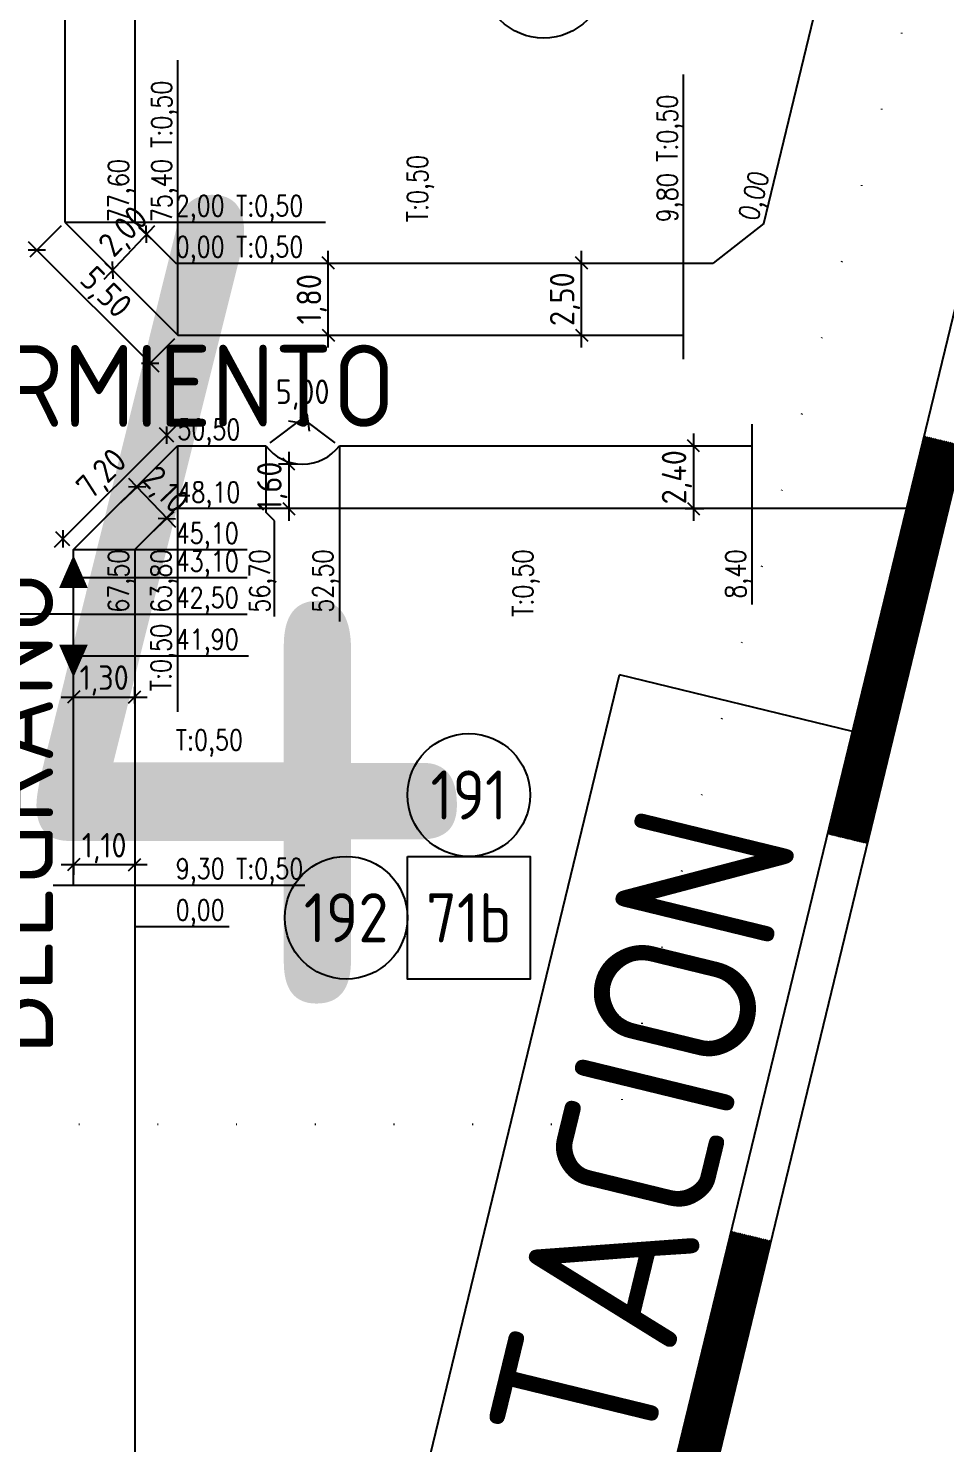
# Model space of a CAD drawing. Extents: x -48 to 13651, y -112 to 3468.
# Drawn here: x 2019.2 to 2131.4, y 1224.9 to 1397.8 of the extents above; entities that cross this region are included whole.
import ezdxf
from ezdxf.enums import TextEntityAlignment as Align

# ---------------------------------------------------------------- set-up
doc = ezdxf.new("R2010")
doc.units = 0
doc.header["$LTSCALE"] = 6
doc.header["$MEASUREMENT"] = 0
doc.linetypes.add('DOT2', pattern=[3.175, 0, -3.175])
doc.linetypes.add('HIDDEN', pattern=[0.375, 0.25, -0.125])
doc.layers.get('0').update_dxf_attribs({"linetype": 'CONTINUOUS'})
doc.layers.get('DEFPOINTS').update_dxf_attribs({"linetype": 'CONTINUOUS'})
for name, color, linetype in [('50', 41, 'CONTINUOUS'), ('63', 171, 'CONTINUOUS'), ('CAS', 7, 'CONTINUOUS'), ('CAÑERIA SIN CROQUIS', 210, 'HIDDEN'), ('COTA', 2, 'CONTINUOUS'), ('MANZANAS', 7, 'CONTINUOUS'), ('NUMERO-CROQUIS', 13, 'CONTINUOUS'), ('NUMERO-MANZANA', 4, 'CONTINUOUS'), ('PROGRESIVA', 60, 'CONTINUOUS'), ('RADIO', 4, 'DOT2'), ('REDUCCIONES', 13, 'CONTINUOUS')]:
    doc.layers.add(name, color=color, linetype=linetype)
doc.layers.add('ATENCION', color=7, linetype='CONTINUOUS', plot=False)
doc.styles.add('ABADIMTCONDE', font='isocp.shx')
doc.styles.add('GEOSLAB703LTBT', font='isocp.shx', dxfattribs={"width": 0.9, "height": 8})
doc.styles.add('ROMANS', font='romans.shx', dxfattribs={"width": 0.8, "height": 2.5})
doc.dimstyles.new('COTA02', dxfattribs={"dimtxt": 3, "dimasz": 1.5, "dimexe": 1.25, "dimexo": 0.625, "dimgap": 0.3, "dimtad": 1, "dimtoh": 1, "dimdsep": 46, "dimlunit": 6, "dimtxsty": 'ABADIMTCONDE', "dimblk1": 'OBLIQUE', "dimblk2": 'OBLIQUE', "dimsah": 1, "dimcen": 2.5, "dimdle": 1.5, "dimclrd": 60, "dimclre": 60, "dimclrt": 256, "dimadec": 0, "dimazin": 0, "dimtfac": 1, "dimtix": 1, "dimtofl": 0, "dimtmove": 0, "dimatfit": 0, "dimldrblk": 'OBLIQUE', "dimfxl": 1, "dimtolj": 1, "dimtzin": 0, "dimarcsym": 0})

# ---------------------------------------------------------------- blocks, each defined once
blk = doc.blocks.new('CUPLARED')
at = {"layer": 'REDUCCIONES'}
blk.add_lwpolyline([(4, 0, 0, 3.5, 0), (0, 0, 3.5, 3.5, 0)], format="xyseb", dxfattribs=at)
blk = doc.blocks.new('_OBLIQUE')
at = {"color": 0, "linetype": 'ByBlock'}
blk.add_line((-0.5, -0.5), (0.5, 0.5), dxfattribs=at)
blk = doc.blocks.new('*D792')
at = {"layer": 'COTA', "color": 60, "lineweight": -2, "transparency": 16777216}
for p, q in [((2028.48, 1367.18), (2034.68, 1373.76)), ((2034.28, 1372.07), (2032.74, 1373.52)), ((2030.14, 1367.68), (2028.6, 1369.13))]:
    blk.add_line(p, q, dxfattribs=at)
at = {"layer": 'DEFPOINTS', "color": 0, "transparency": 16777216}
for p in [(2033.65, 1372.67), (2034.73, 1371.65), (2030.6, 1367.25)]:
    blk.add_point(p, dxfattribs=at)
at = {"layer": 'COTA', "color": 60, "lineweight": -2, "transparency": 16777216, "xscale": 1.5, "yscale": 1.5, "zscale": 1.5}
for p, rotation in [((2033.65, 1372.67), 46.73904527748967), ((2029.51, 1368.27), 226.7390452774897)]:
    blk.add_blockref('_OBLIQUE', p, dxfattribs=dict(at, rotation=rotation))
at = {"layer": 'COTA', "transparency": 16777216, "insert": (2031.03, 1372.84), "char_height": 3, "attachment_point": 5, "rotation": 46.739, "style": 'ABADIMTCONDE'}
blk.add_mtext('\\A1;2,00', dxfattribs=at)
blk = doc.blocks.new('*D793')
at = {"layer": 'COTA', "color": 60, "lineweight": -2, "transparency": 16777216}
for p, q in [((2023.24, 1373.71), (2019.39, 1369.86)), ((2019.21, 1371.8), (2035.17, 1355.87)), ((2037.07, 1359.9), (2033.22, 1356.04))]:
    blk.add_line(p, q, dxfattribs=at)
at = {"layer": 'DEFPOINTS', "color": 0, "transparency": 16777216}
for p in [(2023.68, 1374.16), (2037.51, 1360.34), (2034.1, 1356.93)]:
    blk.add_point(p, dxfattribs=at)
at = {"layer": 'COTA', "color": 60, "lineweight": -2, "transparency": 16777216, "xscale": 1.5, "yscale": 1.5, "zscale": 1.5}
for p, rotation in [((2020.27, 1370.74), 135.0450937485628), ((2034.1, 1356.93), 315.0450937485628)]:
    blk.add_blockref('_OBLIQUE', p, dxfattribs=dict(at, rotation=rotation))
at = {"layer": 'COTA', "transparency": 16777216, "insert": (2028.5, 1365.38), "char_height": 3, "attachment_point": 5, "rotation": 315.0451, "style": 'ABADIMTCONDE'}
blk.add_mtext('\\A1;5,50', dxfattribs=at)
blk = doc.blocks.new('*D794')
at = {"layer": 'COTA', "color": 60, "lineweight": -2, "transparency": 16777216}
for p, q in [((2055.9, 1358.84), (2055.9, 1370.65)), ((2055.9, 1369.15), (2057.15, 1369.15)), ((2055.9, 1360.34), (2057.15, 1360.34))]:
    blk.add_line(p, q, dxfattribs=at)
at = {"layer": 'DEFPOINTS', "color": 0, "transparency": 16777216}
for p in [(2055.28, 1369.15), (2055.9, 1369.15), (2055.28, 1360.34)]:
    blk.add_point(p, dxfattribs=at)
at = {"layer": 'COTA', "color": 60, "lineweight": -2, "transparency": 16777216, "xscale": 1.5, "yscale": 1.5, "zscale": 1.5}
for p, rotation in [((2055.9, 1369.15), 90), ((2055.9, 1360.34), 270)]:
    blk.add_blockref('_OBLIQUE', p, dxfattribs=dict(at, rotation=rotation))
at = {"layer": 'COTA', "transparency": 16777216, "insert": (2053.88, 1364.74), "char_height": 3, "attachment_point": 5, "rotation": 90, "style": 'ABADIMTCONDE'}
blk.add_mtext('\\A1;1,80', dxfattribs=at)
blk = doc.blocks.new('*D795')
at = {"layer": 'COTA', "color": 60, "lineweight": -2, "transparency": 16777216}
for p, q in [((2086.87, 1358.84), (2086.87, 1370.65)), ((2087.28, 1369.15), (2088.12, 1369.15)), ((2087.28, 1360.34), (2088.12, 1360.34))]:
    blk.add_line(p, q, dxfattribs=at)
at = {"layer": 'DEFPOINTS', "color": 0, "transparency": 16777216}
for p in [(2086.66, 1369.15), (2086.87, 1369.15), (2086.66, 1360.34)]:
    blk.add_point(p, dxfattribs=at)
at = {"layer": 'COTA', "color": 60, "lineweight": -2, "transparency": 16777216, "xscale": 1.5, "yscale": 1.5, "zscale": 1.5}
for p, rotation in [((2086.87, 1369.15), 90), ((2086.87, 1360.34), 270)]:
    blk.add_blockref('_OBLIQUE', p, dxfattribs=dict(at, rotation=rotation))
at = {"layer": 'COTA', "transparency": 16777216, "insert": (2084.84, 1364.74), "char_height": 3, "attachment_point": 5, "rotation": 90, "style": 'ABADIMTCONDE'}
blk.add_mtext('\\A1;2,50', dxfattribs=at)
blk = doc.blocks.new('*D796')
at = {"layer": 'COTA', "color": 60, "lineweight": -2, "transparency": 16777216}
for p, q in [((2037.21, 1349.17), (2022.39, 1334.38)), ((2036.99, 1347.26), (2035.26, 1349)), ((2024.3, 1334.59), (2022.57, 1336.32))]:
    blk.add_line(p, q, dxfattribs=at)
at = {"layer": 'DEFPOINTS', "color": 0, "transparency": 16777216}
for p in [(2037.44, 1346.82), (2023.45, 1335.44), (2024.74, 1334.15)]:
    blk.add_point(p, dxfattribs=at)
at = {"layer": 'COTA', "color": 60, "lineweight": -2, "transparency": 16777216, "xscale": 1.5, "yscale": 1.5, "zscale": 1.5}
for p, rotation in [((2036.14, 1348.11), 44.95656148774106), ((2023.45, 1335.44), 224.9565614877411)]:
    blk.add_blockref('_OBLIQUE', p, dxfattribs=dict(at, rotation=rotation))
at = {"layer": 'COTA', "transparency": 16777216, "insert": (2028.37, 1343.21), "char_height": 3, "attachment_point": 5, "rotation": 44.9566, "style": 'ABADIMTCONDE'}
blk.add_mtext('\\A1;7,20', dxfattribs=at)
blk = doc.blocks.new('*D797')
at = {"layer": 'COTA', "color": 60, "lineweight": -2, "transparency": 16777216}
for p, q in [((2051.07, 1346.08), (2051.07, 1337.65)), ((2052.13, 1344.58), (2049.82, 1344.58)), ((2052.13, 1339.15), (2049.82, 1339.15))]:
    blk.add_line(p, q, dxfattribs=at)
at = {"layer": 'DEFPOINTS', "color": 0, "transparency": 16777216}
for p in [(2052.76, 1344.58), (2051.07, 1339.15), (2052.76, 1339.15)]:
    blk.add_point(p, dxfattribs=at)
at = {"layer": 'COTA', "color": 60, "lineweight": -2, "transparency": 16777216, "xscale": 1.5, "yscale": 1.5, "zscale": 1.5}
for p, rotation in [((2051.07, 1344.58), 90), ((2051.07, 1339.15), 270)]:
    blk.add_blockref('_OBLIQUE', p, dxfattribs=dict(at, rotation=rotation))
at = {"layer": 'COTA', "transparency": 16777216, "insert": (2049.04, 1341.86), "char_height": 3, "attachment_point": 5, "rotation": 90, "style": 'ABADIMTCONDE'}
blk.add_mtext('\\A1;1,60', dxfattribs=at)
blk = doc.blocks.new('*D798')
at = {"layer": 'COTA', "color": 60, "lineweight": -2, "transparency": 16777216}
for p, q in [((2100.56, 1348.32), (2100.56, 1337.65)), ((2099.52, 1346.82), (2101.81, 1346.82)), ((2099.52, 1339.15), (2101.81, 1339.15))]:
    blk.add_line(p, q, dxfattribs=at)
at = {"layer": 'DEFPOINTS', "color": 0, "transparency": 16777216}
for p in [(2098.9, 1346.82), (2098.9, 1339.15), (2100.56, 1339.15)]:
    blk.add_point(p, dxfattribs=at)
at = {"layer": 'COTA', "color": 60, "lineweight": -2, "transparency": 16777216, "xscale": 1.5, "yscale": 1.5, "zscale": 1.5}
for p, rotation in [((2100.56, 1346.82), 90), ((2100.56, 1339.15), 270)]:
    blk.add_blockref('_OBLIQUE', p, dxfattribs=dict(at, rotation=rotation))
at = {"layer": 'COTA', "transparency": 16777216, "insert": (2098.53, 1342.98), "char_height": 3, "attachment_point": 5, "rotation": 90, "style": 'ABADIMTCONDE'}
blk.add_mtext('\\A1;2,40', dxfattribs=at)
blk = doc.blocks.new('*D799')
at = {"layer": 'COTA', "color": 60, "lineweight": -2, "transparency": 16777216}
for p, q in [((2048.77, 1347.2), (2053.07, 1350.42)), ((2056.75, 1347.2), (2052.45, 1350.42))]:
    blk.add_line(p, q, dxfattribs=at)
blk.add_arc((2052.76, 1350.19), 0.863, 216.9116, 323.0884, dxfattribs=at)
at = {"layer": 'DEFPOINTS', "color": 0, "transparency": 16777216}
for p in [(2052.5, 1349.37), (2052.76, 1350.19), (2048.27, 1346.82), (2057.25, 1346.82)]:
    blk.add_point(p, dxfattribs=at)
at = {"layer": 'COTA', "color": 60, "lineweight": -2, "transparency": 16777216, "xscale": 1.5, "yscale": 1.5, "zscale": 1.5}
for p, rotation in [((2052.07, 1349.67), 126.9115696672465), ((2053.45, 1349.67), 53.08843033275342)]:
    blk.add_blockref('_OBLIQUE', p, dxfattribs=dict(at, rotation=rotation))
at = {"layer": 'COTA', "transparency": 16777216, "insert": (2052.76, 1353.08), "char_height": 3, "attachment_point": 5, "style": 'ABADIMTCONDE'}
blk.add_mtext('\\A1;5,00', dxfattribs=at)
blk = doc.blocks.new('*D800')
at = {"layer": 'COTA', "color": 60, "lineweight": -2, "transparency": 16777216}
for p, q in [((2030.51, 1339.88), (2033.42, 1342.64)), ((2031.48, 1342.87), (2037.19, 1336.86)), ((2034.16, 1336.05), (2037.06, 1338.8))]:
    blk.add_line(p, q, dxfattribs=at)
at = {"layer": 'DEFPOINTS', "color": 0, "transparency": 16777216}
for p in [(2030.06, 1339.45), (2036.16, 1337.94), (2033.7, 1335.61)]:
    blk.add_point(p, dxfattribs=at)
at = {"layer": 'COTA', "color": 60, "lineweight": -2, "transparency": 16777216, "xscale": 1.5, "yscale": 1.5, "zscale": 1.5}
for p, rotation in [((2032.51, 1341.78), 133.5139871611779), ((2036.16, 1337.94), 313.5139871611779)]:
    blk.add_blockref('_OBLIQUE', p, dxfattribs=dict(at, rotation=rotation))
at = {"layer": 'COTA', "transparency": 16777216, "insert": (2035.8, 1341.26), "char_height": 3, "attachment_point": 5, "rotation": 313.514, "style": 'ABADIMTCONDE'}
blk.add_mtext('\\A1;2,10', dxfattribs=at)
blk = doc.blocks.new('*D801')
at = {"layer": 'COTA', "color": 60, "lineweight": -2, "transparency": 16777216}
for p, q in [((2024.74, 1315.31), (2024.74, 1317.37)), ((2032.23, 1315.31), (2032.23, 1317.37)), ((2023.24, 1316.12), (2033.73, 1316.12))]:
    blk.add_line(p, q, dxfattribs=at)
at = {"layer": 'DEFPOINTS', "color": 0, "transparency": 16777216}
for p in [(2024.74, 1314.69), (2032.23, 1316.12), (2032.23, 1314.69)]:
    blk.add_point(p, dxfattribs=at)
at = {"layer": 'COTA', "color": 60, "lineweight": -2, "transparency": 16777216, "xscale": 1.5, "yscale": 1.5, "zscale": 1.5, "rotation": 180}
blk.add_blockref('_OBLIQUE', (2024.74, 1316.12), dxfattribs=at)
at = {"layer": 'COTA', "color": 60, "lineweight": -2, "transparency": 16777216, "xscale": 1.5, "yscale": 1.5, "zscale": 1.5}
blk.add_blockref('_OBLIQUE', (2032.23, 1316.12), dxfattribs=at)
at = {"layer": 'COTA', "transparency": 16777216, "insert": (2028.49, 1318.14), "char_height": 3, "attachment_point": 5, "style": 'ABADIMTCONDE'}
blk.add_mtext('\\A1;1,30', dxfattribs=at)
blk = doc.blocks.new('*D802')
at = {"layer": 'COTA', "color": 60, "lineweight": -2, "transparency": 16777216}
for p, q in [((2023.24, 1295.63), (2033.73, 1295.63)), ((2024.74, 1295.64), (2024.74, 1294.38)), ((2032.23, 1295.64), (2032.23, 1294.38))]:
    blk.add_line(p, q, dxfattribs=at)
at = {"layer": 'DEFPOINTS', "color": 0, "transparency": 16777216}
for p in [(2024.74, 1296.26), (2032.23, 1296.26), (2032.23, 1295.63)]:
    blk.add_point(p, dxfattribs=at)
at = {"layer": 'COTA', "color": 60, "lineweight": -2, "transparency": 16777216, "xscale": 1.5, "yscale": 1.5, "zscale": 1.5, "rotation": 180}
blk.add_blockref('_OBLIQUE', (2024.74, 1295.63), dxfattribs=at)
at = {"layer": 'COTA', "color": 60, "lineweight": -2, "transparency": 16777216, "xscale": 1.5, "yscale": 1.5, "zscale": 1.5}
blk.add_blockref('_OBLIQUE', (2032.23, 1295.63), dxfattribs=at)
at = {"layer": 'COTA', "transparency": 16777216, "insert": (2028.49, 1297.65), "char_height": 3, "attachment_point": 5, "style": 'ABADIMTCONDE'}
blk.add_mtext('\\A1;1,10', dxfattribs=at)

msp = doc.modelspace()

# ---------------------------------------------------------------- hatches: boundary and pattern name
at = {"layer": 'MANZANAS', "ltscale": 0.1}
h = msp.add_hatch(dxfattribs=at)
h.set_pattern_fill('ANSI37', color=256, style=0)
h.paths.add_polyline_path([(2157.187, 1443.987), (2152.328, 1445.166), (2140.54, 1396.575), (2145.399, 1395.396)])
h.paths.add_polyline_path([(2133.61, 1346.806), (2128.751, 1347.985), (2116.963, 1299.394), (2121.822, 1298.215)])
h = msp.add_hatch(dxfattribs=at)
h.set_pattern_fill('ANSI37', color=256, style=0)
h.paths.add_polyline_path([(2110.034, 1249.625), (2105.175, 1250.804), (2093.387, 1202.213), (2098.246, 1201.034)])
h.paths.add_polyline_path([(2086.457, 1152.444), (2081.598, 1153.623), (2069.81, 1105.032), (2074.669, 1103.853)])

# ---------------------------------------------------------------- linework, layer by layer
at = {"layer": '50', "ltscale": 0.1}
for p, q in [((2023.68, 1462.482), (2023.68, 1374.156)), ((2023.68, 1374.156), (2037.514, 1360.343)), ((2037.514, 1360.343), (2099.352, 1360.343)), ((2024.743, 1334.147), (2037.435, 1346.82)), ((2037.435, 1346.82), (2048.27, 1346.82)), ((2057.248, 1346.82), (2107.707, 1346.82)), ((2024.743, 1331.366), (2024.743, 1334.147)), ((2024.743, 1293.137), (2024.743, 1321.165))]:
    msp.add_line(p, q, dxfattribs=at)
msp.add_arc((2052.759, 1350.192), 5.614, 216.91157, 323.08843, dxfattribs=at)
at = {"layer": '63', "ltscale": 0.1}
for p, q in [((2024.743, 1321.165), (2024.743, 1331.366)), ((2024.743, 1326.265), (2014.537, 1326.265))]:
    msp.add_line(p, q, dxfattribs=at)
at = {"layer": 'CAS', "ltscale": 0.1}
for p, q in [((2099.352, 1357.413), (2099.352, 1363.273)), ((2107.707, 1349.448), (2107.707, 1344.193)), ((2022.243, 1293.137), (2027.243, 1293.137))]:
    msp.add_line(p, q, dxfattribs=at)
at = {"layer": 'MANZANAS', "ltscale": 0.1}
for p, q in [((1783.46, -75.287), (2599.685, 3289.145)), ((2120.002, 1311.919), (2091.494, 1318.835))]:
    msp.add_line(p, q, dxfattribs=at)
at = {"layer": 'MANZANAS'}
for p, q in [((1788.605, -75.287), (2604.83, 3289.145)), ((2032.234, 1464.145), (2032.234, 1374.145)), ((2109.152, 1374.004), (2131.055, 1464.286)), ((2032.234, 1374.145), (2037.234, 1369.145)), ((2109.152, 1374.004), (2102.973, 1369.145)), ((2037.234, 1369.145), (2102.973, 1369.145)), ((2037.234, 1339.145), (2032.234, 1334.145)), ((2126.607, 1339.145), (2037.234, 1339.145)), ((2032.234, 1334.145), (2032.234, 1162.4)), ((2061.359, 1194.621), (2091.494, 1318.835))]:
    msp.add_line(p, q, dxfattribs=at)
at = {"layer": 'NUMERO-CROQUIS'}
for centre in [(2082.234, 1404.145), (2073.079, 1304.145), (2058.079, 1289.145)]:
    msp.add_circle(centre, 7.5, dxfattribs=at)
at = {"layer": 'NUMERO-MANZANA'}
msp.add_lwpolyline([(2065.579, 1296.645), (2080.579, 1296.645), (2080.579, 1281.645), (2065.579, 1281.645)], close=True, dxfattribs=at)
at = {"layer": 'PROGRESIVA'}
for p, q in [((2037.514, 1360.343), (2037.514, 1393.958)), ((2099.352, 1360.343), (2099.352, 1392.201)), ((2023.68, 1374.156), (2055.538, 1374.156)), ((2037.435, 1346.82), (2037.435, 1314.32)), ((2048.27, 1346.82), (2048.27, 1338.702)), ((2057.248, 1346.82), (2057.248, 1325.34)), ((2107.707, 1346.82), (2107.707, 1327.417)), ((2049.329, 1337.639), (2048.27, 1338.702)), ((2049.329, 1325.947), (2049.329, 1337.639)), ((2024.743, 1334.147), (2045.992, 1334.147)), ((2024.743, 1330.717), (2045.992, 1330.717)), ((2024.743, 1326.265), (2045.992, 1326.265)), ((2024.743, 1321.165), (2046.151, 1321.165)), ((2024.743, 1293.137), (2053.041, 1293.137)), ((2032.234, 1288.084), (2043.772, 1288.084))]:
    msp.add_line(p, q, dxfattribs=at)
at = {"layer": 'RADIO', "color": 4, "ltscale": 0.5}
for p in [(2145.557, 1471.788), (1986.879, 1263.93)]:
    msp.add_line(p, (2091.008, 1263.93), dxfattribs=at)

# ---------------------------------------------------------------- block references
at = {"layer": 'CAÑERIA SIN CROQUIS', "ltscale": 0.1}
for p, rotation in [((2024.731, 1329.452), 90), ((2024.731, 1322.515), 270)]:
    msp.add_blockref('CUPLARED', p, dxfattribs=dict(at, rotation=rotation))

# ---------------------------------------------------------------- texts
at = {"layer": 'ATENCION', "style": 'GEOSLAB703LTBT'}
msp.add_text('SARMIENTO', height=10, dxfattribs=at).set_placement((2000.887, 1354.145), align=Align.MIDDLE_LEFT)
msp.add_text('BELGRANO', height=10, rotation=90, dxfattribs=at).set_placement((2017.234, 1272.415), align=Align.MIDDLE_LEFT)
at = {"layer": 'MANZANAS', "color": 14, "ltscale": 0.1, "style": 'ABADIMTCONDE'}
msp.add_text('ESTACION', height=20, rotation=76.30246, dxfattribs=at).set_placement((2088.188, 1195.216))
at = {"layer": 'NUMERO-CROQUIS', "style": 'GEOSLAB703LTBT'}
for s, p in [('191', (2073.079, 1304.145)), ('192', (2058.079, 1289.145))]:
    msp.add_text(s, height=6, dxfattribs=at).set_placement(p, align=Align.MIDDLE)
at = {"layer": 'NUMERO-MANZANA', "style": 'GEOSLAB703LTBT'}
msp.add_text('71b', height=6, dxfattribs=at).set_placement((2073.079, 1289.145), align=Align.MIDDLE)
at = {"layer": 'PROGRESIVA', "style": 'ROMANS', "width": 0.8}
for s, rotation, p in [('75,40 T:0,50', 90, (2037.514, 1374.145)), ('9,80 T:0,50', 90, (2099.352, 1374.145)), ('77,60', 90, (2032.234, 1374.145)), ('T:0,50', 90, (2068.803, 1374.145)), ('0,00', 76.36327, (2109.152, 1374.004))]:
    msp.add_text(s, height=2.5, rotation=rotation, dxfattribs=at).set_placement(p, align=Align.BOTTOM_LEFT)
for s, p in [('2,00 T:0,50', (2037.234, 1374.156)), ('0,00 T:0,50', (2037.234, 1369.145)), ('50,50', (2037.435, 1346.82)), ('48,10', (2037.435, 1339.145)), ('45,10', (2037.234, 1334.147)), ('43,10', (2037.234, 1330.717)), ('42,50', (2037.234, 1326.265)), ('41,90', (2037.234, 1321.165)), ('T:0,50', (2037.234, 1308.867)), ('9,30 T:0,50', (2037.234, 1293.137)), ('0,00', (2037.234, 1288.084))]:
    msp.add_text(s, height=2.5, dxfattribs=at).set_placement(p, align=Align.BOTTOM_LEFT)
for s, p in [('67,50', (2032.234, 1334.145)), ('T:0,50 63,80', (2037.435, 1334.145)), ('56,70', (2049.497, 1334.145)), ('52,50', (2057.248, 1334.145)), ('T:0,50', (2081.706, 1334.145)), ('8,40', (2107.707, 1334.145))]:
    msp.add_text(s, height=2.5, rotation=90, dxfattribs=at).set_placement(p, align=Align.BOTTOM_RIGHT)
at = {"layer": 'RADIO', "color": 4, "ltscale": 0.5, "style": 'GEOSLAB703LTBT', "width": 0.9}
msp.add_text('Radio Nº 4', height=98.7157, dxfattribs=at).set_placement((1534.853, 1278.458))

# ---------------------------------------------------------------- dimensions: what is measured, and where the dimension line sits
at = {"layer": 'COTA'}
for base, p1, p2, angle, text, picture, middle, dimtype in [((2033.649, 1372.666), (2030.597, 1367.25), (2034.734, 1371.645), 46.73905, '2,00', '*D792', (2032.508, 1371.453), 161), ((2034.104, 1356.927), (2023.68, 1374.156), (2037.514, 1360.343), 315.04509, '5,50', '*D793', (2027.074, 1363.946), 161), ((2051.068, 1339.145), (2052.759, 1344.578), (2052.759, 1339.145), 90, '1,60', '*D797', (2051.068, 1341.862), 160), ((2036.156, 1337.943), (2030.059, 1339.454), (2033.703, 1335.615), 313.51399, '2,10', '*D800', (2034.334, 1339.863), 161)]:
    dim = msp.add_linear_dim(base=base, p1=p1, p2=p2, angle=angle, text=text, dimstyle='COTA02', dxfattribs=at)
    dim.commit()
    dim.dimension.update_dxf_attribs({"geometry": picture, "text_midpoint": middle, "dimtype": dimtype})
for base, p1, p2, text, picture, middle in [((2055.902, 1369.145), (2055.279, 1360.343), (2055.279, 1369.145), '1,80', '*D794', (2053.877, 1364.744)), ((2086.865, 1369.145), (2086.657, 1360.343), (2086.657, 1369.145), '2,50', '*D795', (2084.84, 1364.744)), ((2100.56, 1339.145), (2098.897, 1346.82), (2098.897, 1339.145), '2,40', '*D798', (2098.534, 1342.983))]:
    dim = msp.add_linear_dim(base=base, p1=p1, p2=p2, angle=90, text=text, dimstyle='COTA02', dxfattribs=at)
    dim.commit()
    dim.dimension.update_dxf_attribs({"geometry": picture, "text_midpoint": middle})
dim = msp.add_angular_dim_3p(base=(2052.496, 1349.369), center=(2052.759, 1350.192), p1=(2048.27, 1346.82), p2=(2057.248, 1346.82), text='5,00', dimstyle='COTA02', override={"dimadec": 4}, dxfattribs=at)
dim.commit()
dim.dimension.update_dxf_attribs({"geometry": '*D799', "text_midpoint": (2052.759, 1351.055), "dimtype": 165})
dim = msp.add_aligned_dim(p1=(2037.435, 1346.82), p2=(2024.743, 1334.147), distance=-1.826, text='7,20', dimstyle='COTA02', dxfattribs=at)
dim.commit()
dim.dimension.update_dxf_attribs({"geometry": '*D796', "text_midpoint": (2028.368, 1343.209)})
for base, p1, p2, text, picture, middle in [((2032.234, 1316.12), (2024.743, 1314.689), (2032.234, 1314.689), '1,30', '*D801', (2028.488, 1318.145)), ((2032.234, 1295.627), (2024.743, 1296.262), (2032.234, 1296.262), '1,10', '*D802', (2028.488, 1297.652))]:
    dim = msp.add_linear_dim(base=base, p1=p1, p2=p2, text=text, dimstyle='COTA02', dxfattribs=at)
    dim.commit()
    dim.dimension.update_dxf_attribs({"geometry": picture, "text_midpoint": middle})

doc.saveas('drawing.dxf')
